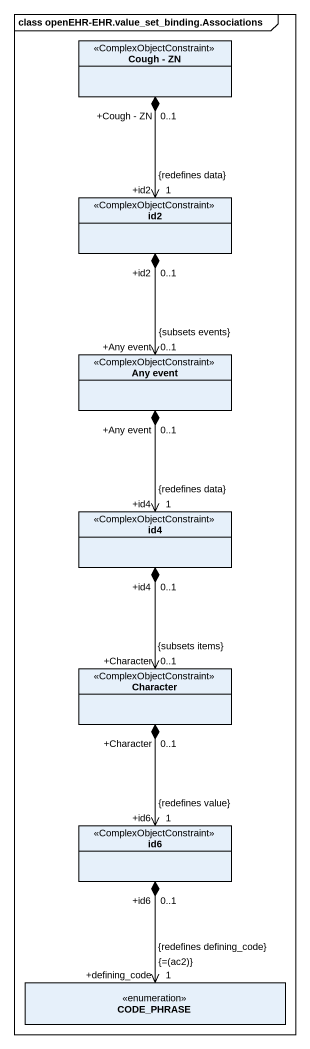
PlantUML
@startuml
mainframe class openEHR-EHR.value_set_binding.Associations
hide circle
hide empty members
class "Cough - ZN" as Cough_ZN <<ComplexObjectConstraint>>
class id2 <<ComplexObjectConstraint>>
class "Any event" as Any_event <<ComplexObjectConstraint>>
class id4 <<ComplexObjectConstraint>>
class Character <<ComplexObjectConstraint>>
class id6 <<ComplexObjectConstraint>>
enum CODE_PHRASE
Cough_ZN "+Cough - ZN\n0..1" *--> "+id2\n1\n{redefines data}" id2
id2 "+id2\n0..1" *--> "+Any event\n0..1\n{subsets events}" Any_event
Any_event "+Any event\n0..1" *--> "+id4\n1\n{redefines data}" id4
id4 "+id4\n0..1" *--> "+Character\n0..1\n{subsets items}" Character
Character "+Character\n0..1" *--> "+id6\n1\n{redefines value}" id6
id6 "+id6\n0..1" *--> "+defining_code\n1\n{=(ac2)}\n{redefines defining_code}" CODE_PHRASE
@enduml
